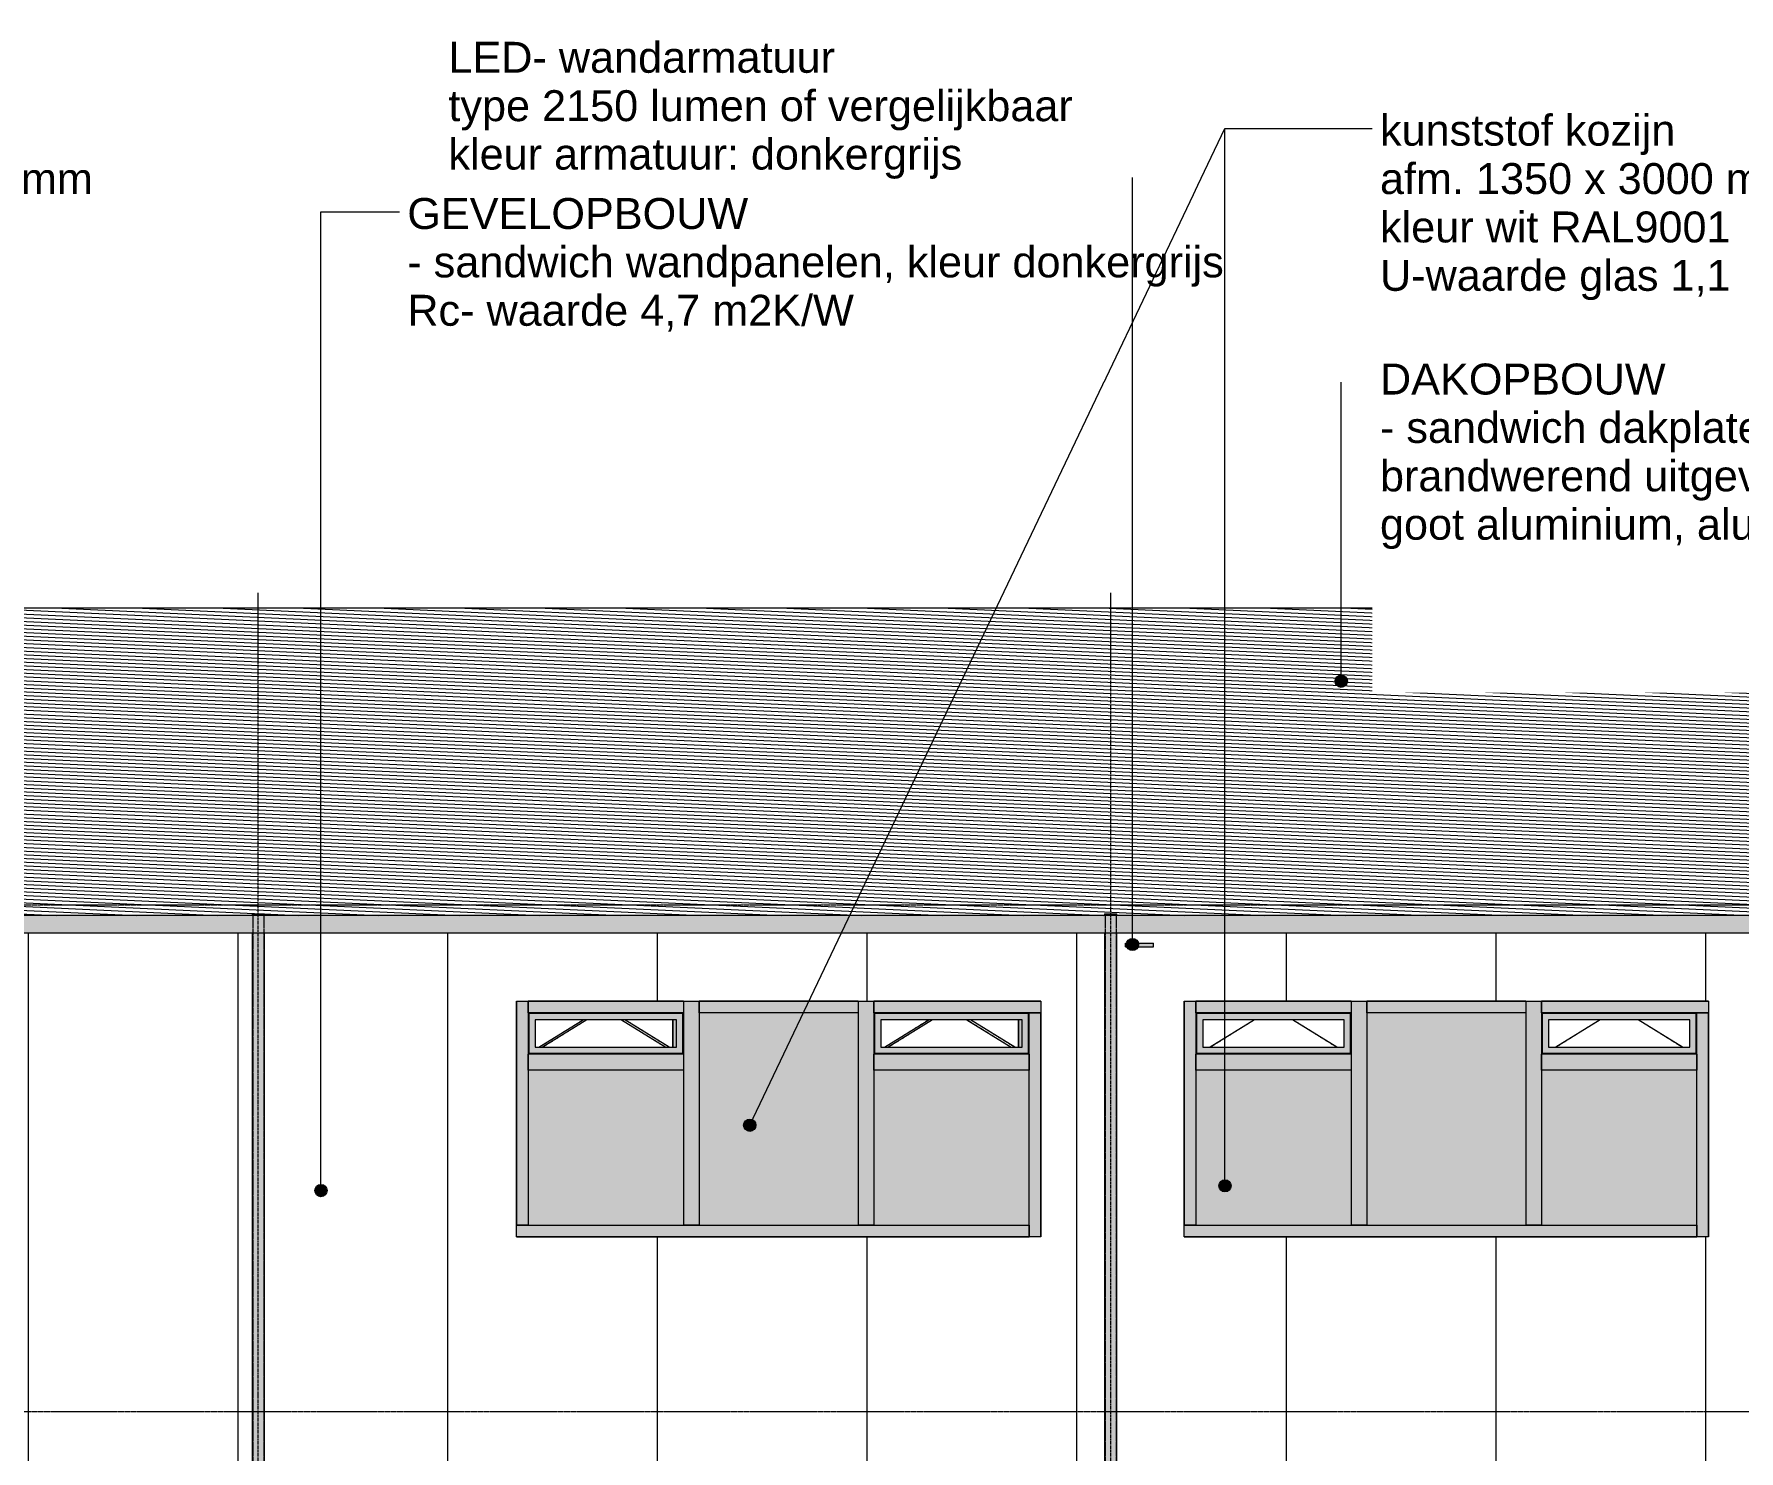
# Model space of a CAD drawing. Header units: millimetres. Extents: x 48682 to 485846, y -7071 to 11912.
# Drawn here: x 378262 to 388020, y 3775 to 11884 of the extents above; entities that cross this region are included whole.
import ezdxf

# ---------------------------------------------------------------- set-up
doc = ezdxf.new("R2010")
doc.units = ezdxf.units.MM
for name, pattern in [('Grid Line', [22.225, 12.7, -3.175, 3.175, -3.175]), ('Hidden', [4, 2, -2]), ('levels', [12, 10, -1, 0, -1])]:
    doc.linetypes.add(name, pattern=pattern)
for name, color, linetype, lineweight in [('A-DETL', 90, 'Continuous', 13), ('A-DOOR', 31, 'Continuous', 18), ('A-DOOR-GLAZ', 31, 'Continuous', 13), ('A-FLOR', 192, 'Continuous', 18), ('A-FLOR-LEVL', 51, 'Continuous', 9), ('A-FLOR-PATT', 8, 'Continuous', 18), ('A-GLAZ', 151, 'Continuous', 18), ('A-GLAZ-CWMG', 51, 'Continuous', 13), ('A-WALL-PATT', 111, 'Continuous', 13), ('E-LITE-EQPM', 33, 'Continuous', 13), ('G-ANNO-TEXT', 231, 'Continuous', 9), ('S-COLS', 52, 'Continuous', 18), ('S-COLS-HDLN', 52, 'Hidden', 9), ('S-GRID', 1, 'Continuous', 9)]:
    doc.layers.add(name, color=color, linetype=linetype, lineweight=lineweight)
doc.styles.add('Arial', font='arial.ttf', dxfattribs={"height": 177.035928})

# ---------------------------------------------------------------- blocks, each defined once
blk = doc.blocks.new('300_28_ISR_kolom_buis - ø70x3_6 2-8363247-rechtergebouw noordwestgevel_')
at = {"layer": 'S-COLS-HDLN', "linetype": 'Continuous', "lineweight": 18}
h = blk.add_hatch(color=256, dxfattribs=at)
h.paths.add_polyline_path([(-75998.3, 1000), (-75964.3, 1000), (-75964.3, 6740), (-75999.3, 6740), (-75999.3, 1000)], flags=0)
h.paths.add_polyline_path([(-75964.3, 6840), (-75964.3, 6850), (-75999.3, 6849.5), (-75998.1, 6847), (-75994.6, 6844.7), (-75981.8, 6841.3), (-75973.3, 6840.3)], flags=0)
h = blk.add_hatch(color=256, dxfattribs=at)
h.paths.add_polyline_path([(-75964.3, 1000), (-75929.3, 1000), (-75929.3, 6740), (-75964.3, 6740), (-75964.3, 1033.4)], flags=0)
h.paths.add_polyline_path([(-75964.3, 6840), (-75946.8, 6841.3), (-75934, 6844.7), (-75930.5, 6847), (-75929.3, 6850), (-75964.3, 6850)], flags=0)
at = {"layer": 'A-DETL', "lineweight": 18}
for p, q in [((-75999.3, 6850), (-75999.3, 6841.4)), ((-75999.3, 6850), (-75964.3, 6850)), ((-75964.3, 6850), (-75929.3, 6850)), ((-75929.3, 6841.4), (-75929.3, 6850)), ((-75999.3, 6740), (-75999.3, 1000)), ((-75929.3, 1000), (-75929.3, 6740))]:
    blk.add_line(p, q, dxfattribs=at)
at = {"layer": 'S-COLS', "linetype": 'Hidden', "lineweight": 9}
for p, q in [((-75995.7, 6850), (-75995.7, 1000)), ((-75932.9, 6850), (-75932.9, 1000))]:
    blk.add_line(p, q, dxfattribs=at)
blk = doc.blocks.new('32_DO_glas - 01-8509510-rechtergebouw noordwestgevel_')
at = {"layer": 'A-DOOR-GLAZ'}
blk.add_hatch(color=256, dxfattribs=at).paths.add_polyline_path([(-78372.6, 5067), (-77489.9, 5067), (-77489.9, 5955), (-78377.9, 5955), (-78377.9, 5067)], flags=0)
blk = doc.blocks.new('Rectangular Mullion - 32_rechts_67x100_vlak-8481124-rechtergebouw noordwestgevel_')
at = {"layer": 'A-GLAZ-CWMG'}
blk.add_hatch(color=256, dxfattribs=at).paths.add_polyline_path([(-79502.4, 6283), (-79467.9, 6283), (-79467.9, 6350), (-80355.9, 6350), (-80355.9, 6283), (-79577.7, 6283)], flags=0)
for p, q in [((-80355.9, 6283), (-80355.9, 6350)), ((-79467.9, 6350), (-80355.9, 6350)), ((-79467.9, 6350), (-79467.9, 6283)), ((-79467.9, 6283), (-80355.9, 6283))]:
    blk.add_line(p, q, dxfattribs=at)
blk = doc.blocks.new('Rectangular Mullion - 32_links_67x100_vlak-8481125-rechtergebouw noordwestgevel_')
at = {"layer": 'A-GLAZ-CWMG'}
blk.add_hatch(color=256, dxfattribs=at).paths.add_polyline_path([(-78422.9, 5000), (-77489.9, 5000), (-77489.9, 5067), (-78422.9, 5067)], flags=0)
for p, q in [((-78422.9, 5067), (-77489.9, 5067)), ((-78422.9, 5000), (-77489.9, 5000)), ((-77489.9, 5067), (-77489.9, 5000))]:
    blk.add_line(p, q, dxfattribs=at)
blk = doc.blocks.new('Rectangular Mullion - 32_rechts_67x100_vlak-8509514-rechtergebouw noordwestgevel_')
at = {"layer": 'A-GLAZ-CWMG'}
blk.add_hatch(color=256, dxfattribs=at).paths.add_polyline_path([(-80422.9, 5067), (-80355.9, 5067), (-80355.9, 6000), (-80422.9, 6000), (-80422.9, 5489.7)], flags=0)
for p, q in [((-80422.9, 6000), (-80422.9, 5067)), ((-80355.9, 6000), (-80355.9, 5067)), ((-80355.9, 5067), (-80422.9, 5067))]:
    blk.add_line(p, q, dxfattribs=at)
blk = doc.blocks.new('Rectangular Mullion - 32_links_67x100_vlak-8481179-rechtergebouw noordwestgevel_')
at = {"layer": 'A-GLAZ-CWMG'}
blk.add_hatch(color=256, dxfattribs=at).paths.add_polyline_path([(-77489.9, 6000), (-77422.9, 6000), (-77422.9, 6283), (-77489.9, 6283), (-77489.9, 6045)], flags=0)
for p, q in [((-77489.9, 6283), (-77422.9, 6283)), ((-77489.9, 6000), (-77489.9, 6283)), ((-77422.9, 6000), (-77422.9, 6283))]:
    blk.add_line(p, q, dxfattribs=at)
blk = doc.blocks.new('32_DO_glas - 01-8466179-rechtergebouw noordwestgevel_')
at = {"layer": 'A-DOOR-GLAZ'}
blk.add_hatch(color=256, dxfattribs=at).paths.add_polyline_path([(-79377.9, 5067), (-78467.9, 5067), (-78467.9, 6283), (-79377.9, 6283), (-79377.9, 5489.7)], flags=0)
blk = doc.blocks.new('Rectangular Mullion - 32_rechts_67x100_vlak-8481126-rechtergebouw noordwestgevel_')
at = {"layer": 'A-GLAZ-CWMG'}
blk.add_hatch(color=256, dxfattribs=at).paths.add_polyline_path([(-77468.9, 6283), (-77422.9, 6283), (-77422.9, 6350), (-78377.9, 6350), (-78377.9, 6283), (-77544.2, 6283)], flags=0)
for p, q in [((-78377.9, 6283), (-78377.9, 6350)), ((-77422.9, 6350), (-78377.9, 6350)), ((-77422.9, 6350), (-77422.9, 6283)), ((-77422.9, 6283), (-78377.9, 6283))]:
    blk.add_line(p, q, dxfattribs=at)
blk = doc.blocks.new('Rectangular Mullion - 32_links_67x100_vlak-8480892-rechtergebouw noordwestgevel_')
at = {"layer": 'A-GLAZ-CWMG'}
blk.add_hatch(color=256, dxfattribs=at).paths.add_polyline_path([(-79422.9, 5000), (-78422.9, 5000), (-78422.9, 5067), (-79422.9, 5067)], flags=0)
for p, q in [((-79422.9, 5067), (-78422.9, 5067)), ((-79422.9, 5000), (-78422.9, 5000))]:
    blk.add_line(p, q, dxfattribs=at)
blk = doc.blocks.new('Rectangular Mullion - 32_tussen_90x100-8249768-rechtergebouw noordwestgevel_')
at = {"layer": 'A-GLAZ-CWMG'}
blk.add_hatch(color=256, dxfattribs=at).paths.add_polyline_path([(-78377.9, 5067), (-78377.9, 6000), (-78467.9, 6000), (-78467.9, 5067)], flags=0)
for p, q in [((-78467.9, 6000), (-78467.9, 5067)), ((-78377.9, 6000), (-78377.9, 5067)), ((-78377.9, 5067), (-78467.9, 5067))]:
    blk.add_line(p, q, dxfattribs=at)
blk = doc.blocks.new('Rectangular Mullion - 32_rechts_67x100_vlak-8481127-rechtergebouw noordwestgevel_')
at = {"layer": 'A-GLAZ-CWMG'}
blk.add_hatch(color=256, dxfattribs=at).paths.add_polyline_path([(-79377.9, 6283), (-78467.9, 6283), (-78467.9, 6350), (-79377.9, 6350)], flags=0)
for p, q in [((-79377.9, 6283), (-79377.9, 6350)), ((-78467.9, 6350), (-79377.9, 6350)), ((-78467.9, 6350), (-78467.9, 6283)), ((-78467.9, 6283), (-79377.9, 6283))]:
    blk.add_line(p, q, dxfattribs=at)
blk = doc.blocks.new('Rectangular Mullion - 32_links_67x100_vlak-8480894-rechtergebouw noordwestgevel_')
at = {"layer": 'A-GLAZ-CWMG'}
blk.add_hatch(color=256, dxfattribs=at).paths.add_polyline_path([(-79577.7, 5000), (-79422.9, 5000), (-79422.9, 5067), (-80422.9, 5067), (-80422.9, 5000), (-80355.9, 5000)], flags=0)
for p, q in [((-80422.9, 5000), (-80422.9, 5067)), ((-80422.9, 5067), (-79422.9, 5067)), ((-80422.9, 5000), (-79422.9, 5000))]:
    blk.add_line(p, q, dxfattribs=at)
blk = doc.blocks.new('31_WI_RT62_BI_raam - BI_val-8481284-rechtergebouw noordwestgevel_')
at = {"layer": 'A-GLAZ'}
h = blk.add_hatch(color=256, dxfattribs=at)
h.paths.add_polyline_path([(-78071.4, 6045), (-77489.9, 6045), (-77489.9, 6283), (-78377.9, 6283), (-78377.9, 6045), (-78222, 6045)], flags=0)
h.paths.add_polyline_path([(-78071.4, 6050), (-78372.9, 6050), (-78372.6, 6278), (-77494.9, 6278), (-77494.9, 6050), (-77770.1, 6050)], flags=0)
h = blk.add_hatch(color=256, dxfattribs=at)
h.paths.add_polyline_path([(-78071.4, 6050), (-77494.9, 6050), (-77494.9, 6278), (-78372.9, 6278), (-78372.6, 6050), (-78222, 6050)], flags=0)
h.paths.add_polyline_path([(-78337.9, 6085), (-78337.9, 6243), (-77529.9, 6243), (-77529.9, 6085), (-78222, 6085)], flags=0)
for p, q in [((-78372.9, 6050), (-78372.9, 6278)), ((-77494.9, 6278), (-78372.9, 6278)), ((-77494.9, 6278), (-77494.9, 6050)), ((-78337.9, 6243), (-78337.9, 6085)), ((-77529.9, 6243), (-78337.9, 6243)), ((-77529.9, 6085), (-77529.9, 6243)), ((-78337.9, 6085), (-77529.9, 6085)), ((-77494.9, 6050), (-78372.9, 6050))]:
    blk.add_line(p, q, dxfattribs=at)
at = {"layer": 'A-GLAZ', "lineweight": 13}
for p, q in [((-78043, 6243), (-78296.7, 6085)), ((-77571, 6085), (-77824.7, 6243))]:
    blk.add_line(p, q, dxfattribs=at)
at = {"layer": 'A-GLAZ', "linetype": 'Hidden', "lineweight": 13}
for p, q in [((-78043, 6243), (-78296.7, 6085)), ((-77571, 6085), (-77824.7, 6243))]:
    blk.add_line(p, q, dxfattribs=at)
blk = doc.blocks.new('Rectangular Mullion - 32_rechts_67x100_vlak-8481204-rechtergebouw noordwestgevel_')
at = {"layer": 'A-GLAZ-CWMG'}
blk.add_hatch(color=256, dxfattribs=at).paths.add_polyline_path([(-80355.9, 6000), (-80355.9, 6350), (-80422.9, 6350), (-80422.9, 6000), (-80406.1, 6000)], flags=0)
for p, q in [((-80422.9, 6350), (-80355.9, 6350)), ((-80422.9, 6350), (-80422.9, 6000)), ((-80355.9, 6350), (-80355.9, 6000))]:
    blk.add_line(p, q, dxfattribs=at)
blk = doc.blocks.new('Rectangular Mullion - 32_links_67x100_vlak-8509530-rechtergebouw noordwestgevel_')
at = {"layer": 'A-GLAZ-CWMG'}
blk.add_hatch(color=256, dxfattribs=at).paths.add_polyline_path([(-77489.9, 5000), (-77422.9, 5000), (-77422.9, 6000), (-77489.9, 6000), (-77489.9, 5077.2)], flags=0)
for p, q in [((-77489.9, 5000), (-77489.9, 6000)), ((-77422.9, 5000), (-77422.9, 6000)), ((-77422.9, 5000), (-77489.9, 5000))]:
    blk.add_line(p, q, dxfattribs=at)
blk = doc.blocks.new('Rectangular Mullion - 32_tussen_90x100-8481085-rechtergebouw noordwestgevel_')
at = {"layer": 'A-GLAZ-CWMG'}
blk.add_hatch(color=256, dxfattribs=at).paths.add_polyline_path([(-77544.2, 5955), (-77489.9, 5955), (-77489.9, 6045), (-78377.9, 6045), (-78377.9, 5955), (-77619.5, 5955)], flags=0)
for p, q in [((-78377.9, 5955), (-78377.9, 6045)), ((-77489.9, 6045), (-78377.9, 6045)), ((-77489.9, 5955), (-78377.9, 5955)), ((-77489.9, 6045), (-77489.9, 5955))]:
    blk.add_line(p, q, dxfattribs=at)
blk = doc.blocks.new('Rectangular Mullion - 32_tussen_90x100-8481164-rechtergebouw noordwestgevel_')
at = {"layer": 'A-GLAZ-CWMG'}
blk.add_hatch(color=256, dxfattribs=at).paths.add_polyline_path([(-78467.9, 6000), (-78377.9, 6000), (-78377.9, 6350), (-78467.9, 6350), (-78467.9, 6045)], flags=0)
for p, q in [((-78467.9, 6350), (-78377.9, 6350)), ((-78467.9, 6350), (-78467.9, 6000)), ((-78377.9, 6350), (-78377.9, 6000))]:
    blk.add_line(p, q, dxfattribs=at)
blk = doc.blocks.new('Rectangular Mullion - 32_rechts_67x100_vlak-8509465-rechtergebouw noordwestgevel_')
at = {"layer": 'A-GLAZ-CWMG'}
blk.add_hatch(color=256, dxfattribs=at).paths.add_polyline_path([(-63837, 6283), (-63770.5, 6283), (-63770.5, 6350), (-64658.8, 6350), (-64658.8, 6283), (-63912.4, 6283)], flags=0)
for p, q in [((-64658.8, 6283), (-64658.8, 6350)), ((-63770.5, 6350), (-64658.8, 6350)), ((-63770.5, 6350), (-63770.5, 6283)), ((-63770.5, 6283), (-64658.8, 6283))]:
    blk.add_line(p, q, dxfattribs=at)
blk = doc.blocks.new('32_DO_glas - 01-8509523-rechtergebouw noordwestgevel_')
at = {"layer": 'A-DOOR-GLAZ'}
blk.add_hatch(color=256, dxfattribs=at).paths.add_polyline_path([(-63912.4, 5067), (-63770.5, 5067), (-63770.5, 5955), (-64658.8, 5955), (-64658.8, 5067)], flags=0)
blk = doc.blocks.new('Rectangular Mullion - 32_links_67x100_vlak-8509466-rechtergebouw noordwestgevel_')
at = {"layer": 'A-GLAZ-CWMG'}
blk.add_hatch(color=256, dxfattribs=at).paths.add_polyline_path([(-63912.4, 5000), (-63725.5, 5000), (-63725.5, 5067), (-64725.8, 5067), (-64725.8, 5000), (-64658.8, 5000)], flags=0)
for p, q in [((-64725.8, 5000), (-64725.8, 5067)), ((-64725.8, 5067), (-63725.5, 5067)), ((-64725.8, 5000), (-63725.5, 5000))]:
    blk.add_line(p, q, dxfattribs=at)
blk = doc.blocks.new('31_WI_RT62_BI_raam - BI_val-8509481-rechtergebouw noordwestgevel_')
at = {"layer": 'A-GLAZ'}
h = blk.add_hatch(color=256, dxfattribs=at)
h.paths.add_polyline_path([(-64288.9, 6045), (-63770.5, 6045), (-63770.5, 6283), (-64658.8, 6283), (-64658.8, 6045), (-64364.2, 6045)], flags=0)
h.paths.add_polyline_path([(-64063, 6050), (-64653.8, 6050), (-64653.8, 6278), (-63775.5, 6278), (-63775.5, 6050), (-63987.7, 6050)], flags=0)
h = blk.add_hatch(color=256, dxfattribs=at)
h.paths.add_polyline_path([(-64364.2, 6050), (-63775.5, 6050), (-63775.5, 6278), (-64653.8, 6278), (-64653.8, 6050), (-64439.6, 6050)], flags=0)
h.paths.add_polyline_path([(-64364.2, 6085), (-64618.8, 6085), (-64618.8, 6243), (-63810.5, 6243), (-63810.5, 6085), (-64213.6, 6085)], flags=0)
for p, q in [((-64653.8, 6050), (-64653.8, 6278)), ((-63775.5, 6278), (-64653.8, 6278)), ((-63775.5, 6278), (-63775.5, 6050)), ((-64618.8, 6243), (-64618.8, 6085)), ((-63810.5, 6243), (-64618.8, 6243)), ((-63810.5, 6085), (-63810.5, 6243)), ((-64618.8, 6085), (-63810.5, 6085)), ((-63775.5, 6050), (-64653.8, 6050))]:
    blk.add_line(p, q, dxfattribs=at)
at = {"layer": 'A-GLAZ', "lineweight": 13}
for p, q in [((-64323.8, 6243), (-64577.5, 6085)), ((-63851.7, 6085), (-64105.4, 6243))]:
    blk.add_line(p, q, dxfattribs=at)
at = {"layer": 'A-GLAZ', "linetype": 'Hidden', "lineweight": 13}
for p, q in [((-64323.8, 6243), (-64577.5, 6085)), ((-63851.7, 6085), (-64105.4, 6243))]:
    blk.add_line(p, q, dxfattribs=at)
blk = doc.blocks.new('Rectangular Mullion - 32_tussen_90x100-8509467-rechtergebouw noordwestgevel_')
at = {"layer": 'A-GLAZ-CWMG'}
blk.add_hatch(color=256, dxfattribs=at).paths.add_polyline_path([(-63837, 5955), (-63770.5, 5955), (-63770.5, 6045), (-64658.8, 6045), (-64658.8, 5955), (-63912.4, 5955)], flags=0)
for p, q in [((-64658.8, 5955), (-64658.8, 6045)), ((-63770.5, 6045), (-64658.8, 6045)), ((-63770.5, 5955), (-64658.8, 5955)), ((-63770.5, 6045), (-63770.5, 5955))]:
    blk.add_line(p, q, dxfattribs=at)
blk = doc.blocks.new('200_VAE_63_spotlamp - rond-8711555-rechtergebouw noordwestgevel_')
at = {"layer": 'E-LITE-EQPM'}
blk.add_hatch(color=256, dxfattribs=at).paths.add_polyline_path([(-61080.5, 6660.4), (-61080.5, 6680.4), (-61240.5, 6680.4), (-61240.5, 6660.4), (-61201.1, 6660.4)], flags=0)
for p, q in [((-61240.5, 6680.4), (-61080.5, 6680.4)), ((-61240.5, 6660.4), (-61240.5, 6680.4)), ((-61240.5, 6660.4), (-61080.5, 6660.4)), ((-61080.5, 6660.4), (-61080.5, 6680.4))]:
    blk.add_line(p, q, dxfattribs=at)
blk = doc.blocks.new('31_WI_RT62_BI_raam - BI_val-V36-rechtergebouw noordwestgevel_')
at = {"layer": 'A-GLAZ'}
for points in [[(-102867.4, 6085), (-102867.4, 6243), (-102869.4, 6243), (-102869.4, 6085)], [(-102867.1, 6085), (-102848.6, 6085), (-102849.7, 6243), (-102867.4, 6243), (-102867.4, 6085)]]:
    blk.add_hatch(color=256, dxfattribs=at).paths.add_polyline_path(points, flags=0)
at = {"layer": 'A-GLAZ', "lineweight": 13}
for p, q in [((-103636.2, 6085), (-103382.5, 6243)), ((-103164.2, 6243), (-102910.5, 6085))]:
    blk.add_line(p, q, dxfattribs=at)
at = {"layer": 'A-GLAZ', "linetype": 'Hidden', "lineweight": 13}
for p, q in [((-103636.2, 6085), (-103382.5, 6243)), ((-103164.2, 6243), (-102910.5, 6085))]:
    blk.add_line(p, q, dxfattribs=at)
at = {"layer": 'A-GLAZ'}
for p, q in [((-102869.4, 6085), (-102869.4, 6243)), ((-102867.4, 6085), (-102867.4, 6243))]:
    blk.add_line(p, q, dxfattribs=at)

msp = doc.modelspace()

# ---------------------------------------------------------------- hatches: boundary and pattern name
at = {"layer": 'A-FLOR'}
msp.add_hatch(color=256, dxfattribs=at).paths.add_polyline_path([(423768.3, 6740), (423882.5, 6740), (423882.5, 6840), (359475.5, 6840), (359475.5, 6740), (403941.9, 6740), (403941.9, 6800), (403944.9, 6800), (403944.9, 6740), (408819.3, 6740), (408819.3, 6800), (408827.1, 6800), (408827.1, 6740), (423667.5, 6740)], flags=0)
at = {"layer": 'A-FLOR-PATT', "lineweight": 9}
h = msp.add_hatch(dxfattribs=at)
h.set_pattern_fill('FP_17', color=256, style=0, pattern_type=2)
h.set_pattern_definition([(177.368, (-49848.81, 12343.432), (-13.8778386, -20.5614077), [])])
h.paths.add_polyline_path([(389304.1, 6840), (389286.6, 6841.3), (389273.8, 6844.7), (389270.3, 6847), (389269.1, 6850), (389339.1, 6849.5), (389337.9, 6847), (389334.4, 6844.7), (389321.6, 6841.3), (389313.2, 6840.3)], flags=0)
h.paths.add_polyline_path([(394183.9, 6840), (394166.4, 6841.3), (394153.6, 6844.7), (394150.1, 6847), (394148.9, 6850), (394218.9, 6849.5), (394217.7, 6847), (394214.2, 6844.7), (394201.4, 6841.3), (394192.9, 6840.3)], flags=0)
h.paths.add_polyline_path([(399063.7, 6840), (399046.2, 6841.3), (399033.3, 6844.7), (399029.8, 6847), (399028.7, 6850), (399098.7, 6849.5), (399097.5, 6847), (399094, 6844.7), (399081.2, 6841.3), (399065.4, 6840.1)], flags=0)
h.paths.add_polyline_path([(413703, 6840), (413685.5, 6841.3), (413672.7, 6844.7), (413669.2, 6847), (413668, 6850), (413738, 6849.5), (413736.8, 6847), (413733.3, 6844.7), (413720.5, 6841.3), (413712, 6840.3)], flags=0)
h.paths.add_polyline_path([(418582.7, 6840), (418565.2, 6841.3), (418552.4, 6844.7), (418548.9, 6847), (418547.7, 6850), (418617.7, 6849.5), (418616.5, 6847), (418613, 6844.7), (418600.2, 6841.3), (418591.8, 6840.3)], flags=0)
h.paths.add_polyline_path([(423462.5, 6840), (423445, 6841.3), (423432.2, 6844.7), (423428.7, 6847), (423427.5, 6850), (423497.5, 6849.5), (423496.3, 6847), (423492.8, 6844.7), (423480, 6841.3), (423467.1, 6840.2)], flags=0)
h.paths.add_polyline_path([(360025.5, 6840), (360008, 6841.3), (359995.2, 6844.7), (359991.7, 6847), (359990.5, 6850), (360060.5, 6849.5), (360059.3, 6847), (360052.7, 6843.6), (360043, 6841.3), (360034.6, 6840.3)], flags=0)
h.paths.add_polyline_path([(364905.3, 6840), (364887.8, 6841.3), (364875, 6844.7), (364871.5, 6847), (364870.3, 6850), (364940.3, 6849.5), (364939.1, 6847), (364935.6, 6844.7), (364922.8, 6841.3), (364914.3, 6840.3)], flags=0)
h.paths.add_polyline_path([(369785, 6840), (369767.5, 6841.3), (369754.7, 6844.7), (369751.2, 6847), (369750, 6850), (369820, 6849.5), (369818.8, 6847), (369815.4, 6844.7), (369802.5, 6841.3), (369794.1, 6840.3)], flags=0)
h.paths.add_polyline_path([(374664.8, 6840), (374647.3, 6841.3), (374634.5, 6844.7), (374631, 6847), (374629.8, 6850), (374699.8, 6849.5), (374698.6, 6847), (374695.1, 6844.7), (374682.3, 6841.3), (374673.9, 6840.3)], flags=0)
h.paths.add_polyline_path([(379544.6, 6840), (379527.1, 6841.3), (379514.3, 6844.7), (379510.8, 6847), (379509.6, 6850), (379579.6, 6849.5), (379578.4, 6847), (379574.9, 6844.7), (379562.1, 6841.3), (379553.6, 6840.3)], flags=0)
h.paths.add_polyline_path([(384424.3, 6840), (384406.8, 6841.3), (384394, 6844.7), (384390.5, 6847), (384389.3, 6850), (384459.3, 6849.5), (384458.2, 6847), (384454.4, 6844.7), (384441.8, 6841.3), (384433.4, 6840.3)], flags=0)
h.paths.add_polyline_path([(389268.1, 6840), (423882.5, 6840), (423882.5, 8600), (359475.5, 8600), (359475.5, 6840), (389123.9, 6840)], flags=0)
at = {"layer": 'A-WALL-PATT', "lineweight": 9}
h = msp.add_hatch(dxfattribs=at)
h.set_pattern_fill('FP_16', color=256, style=0, pattern_type=2)
h.set_pattern_definition([(90, (-51370.5, 0), (-1200, 7e-14), [])])
h.paths.add_polyline_path([(400298, 0), (400522.5, 0), (400522.5, 3600), (403522.5, 3600), (403522.5, 800), (403908.4, 800), (403908.4, 6740), (399098.7, 6740), (399098.7, 800), (399314.3, 800), (399314.3, 3030), (400298, 3030), (400298, 142.1)], flags=0)
h.paths.add_polyline_path([(420002.6, 0), (420041.3, 0), (420041.3, 3600), (423041.3, 3600), (423041.3, 800), (423427.5, 800), (423427.5, 6740), (418617.7, 6740), (418617.7, 800), (418821.3, 800), (418821.3, 3030), (419805, 3030), (419805, 0), (419852, 0)], flags=0)
h.paths.add_polyline_path([(368326.5, 0), (368568, 0), (368568, 3030), (369552, 3030), (369552, 800), (369750, 800), (369750, 6740), (364940.3, 6740), (364940.3, 800), (365326.5, 800), (365326.5, 3600), (368326.5, 3600), (368326.5, 30)], flags=0)
h.paths.add_polyline_path([(390762.7, 0), (390762.7, 3600), (393762.7, 3600), (393762.7, 800), (394148.9, 800), (394148.9, 6740), (389339.1, 6740), (389339.1, 800), (389548.5, 800), (389548.5, 3030), (390532.2, 3030), (390532.2, 0), (390747.7, 0)], flags=0)
h.paths.add_polyline_path([(417370.7, 0), (417370.7, 3030), (418354.7, 3030), (418354.7, 800), (418547.7, 800), (418547.7, 6740), (413738, 6740), (413738, 800), (414124.2, 800), (414124.2, 3600), (417124.2, 3600), (417124.2, 0), (417140.7, 0)], flags=0)
h.paths.add_polyline_path([(410281.7, 0), (410281.7, 3600), (413281.7, 3600), (413281.7, 800), (413668, 800), (413668, 6740), (408858.2, 6740), (408858.2, 800), (409073.8, 800), (409073.8, 3030), (410057.5, 3030), (410057.5, 0), (410266.7, 0)], flags=0)
h.paths.add_polyline_path([(397606.7, 0), (397846.7, 0), (397846.7, 3030), (398830.7, 3030), (398830.7, 800), (399028.7, 800), (399028.7, 6740), (394218.9, 6740), (394218.9, 800), (394605.1, 800), (394605.1, 3600), (397605.1, 3600), (397605.1, 800), (397606.7, 800), (397606.7, 30)], flags=0)
h.paths.add_polyline_path([(388087.1, 0), (388087.1, 3030), (389071.1, 3030), (389071.1, 800), (389269.1, 800), (389269.1, 6740), (384459.3, 6740), (384459.3, 800), (384845.6, 800), (384845.6, 3600), (387845.6, 3600), (387845.6, 0), (387918.9, 0)], flags=0)
h.paths.add_polyline_path([(371242, 0), (371242, 3600), (374242, 3600), (374242, 800), (374629.8, 800), (374629.8, 6740), (369820, 6740), (369820, 800), (370035.7, 800), (370035.7, 3030), (371019.3, 3030), (371019.3, 0), (371227, 0)], flags=0)
h.paths.add_polyline_path([(363461.7, 0), (363688.3, 0), (363688.3, 3030), (364672.3, 3030), (364672.3, 800), (364870.3, 800), (364870.3, 6740), (360060.5, 6740), (360060.5, 800), (360446.7, 800), (360446.7, 3600), (363446.7, 3600), (363446.7, 0)], flags=0)
h.paths.add_polyline_path([(381003.1, 0), (381003.1, 3600), (384003.1, 3600), (384003.1, 800), (384389.3, 800), (384389.3, 6740), (379579.6, 6740), (379579.6, 800), (379795.2, 800), (379795.2, 3030), (380778.9, 3030), (380778.9, 0), (380990, 0)], flags=0)
h.paths.add_polyline_path([(407379.6, 0), (407606.2, 0), (407606.2, 3030), (408590.2, 3030), (408590.2, 800), (408788.2, 800), (408788.2, 6740), (403978.4, 6740), (403978.4, 800), (404364.6, 800), (404364.6, 3600), (407364.6, 3600), (407364.6, 0)], flags=0)
h.paths.add_polyline_path([(378327.6, 0), (378327.6, 3030), (379311.6, 3030), (379311.6, 800), (379509.6, 800), (379509.6, 6740), (374699.8, 6740), (374699.8, 800), (375087.6, 800), (375087.6, 3600), (378087.6, 3600), (378087.6, 0), (378278.7, 0)], flags=0)
h.paths.add_polyline_path([(359990.5, 800), (359990.5, 6740), (359850.5, 6740), (359850.5, 800), (359977.4, 800)], flags=0)
h.paths.add_polyline_path([(423497.5, 800), (423667.5, 800), (423667.5, 6740), (423497.5, 6740), (423497.5, 884.8)], flags=0)
h.paths.add_polyline_path([(397605.1, 5000), (394605.1, 5000), (394605.1, 6350), (397605.1, 6350), (397605.1, 5489.7)], flags=0)
h.paths.add_polyline_path([(387015.1, 5000), (384845.6, 5000), (384845.6, 6350), (387845.6, 6350), (387845.6, 5000)], flags=0)
h.paths.add_polyline_path([(368326.5, 5000), (365326.5, 5000), (365326.5, 6350), (368326.5, 6350), (368326.5, 5489.7)], flags=0)
h.paths.add_polyline_path([(391835.2, 5000), (390783.1, 5000), (390783.1, 6350), (393783.4, 6350), (393783.4, 5000), (393040.2, 5000)], flags=0)
h.paths.add_polyline_path([(405090.5, 5000), (404364.6, 5000), (404364.6, 6350), (407364.6, 6350), (407364.6, 5000), (406295.5, 5000)], flags=0)
h.paths.add_polyline_path([(400542.7, 5000), (400542.7, 6350), (403543, 6350), (403543, 5000), (401475.4, 5000)], flags=0)
h.paths.add_polyline_path([(415935.7, 5000), (414124.2, 5000), (414124.2, 6350), (417124.2, 6350), (417124.2, 5000)], flags=0)
h.paths.add_polyline_path([(420755.8, 5000), (420061.7, 5000), (420061.7, 6350), (423062, 6350), (423062, 5000), (421960.8, 5000)], flags=0)
h.paths.add_polyline_path([(413302.5, 5000), (410302.2, 5000), (410302.2, 6350), (413302.5, 6350), (413302.5, 5489.7)], flags=0)
h.paths.add_polyline_path([(376169.9, 5000), (375086, 5000), (375086, 6350), (378086, 6350), (378086, 5000), (377374.9, 5000)], flags=0)
h.paths.add_polyline_path([(384023.9, 5000), (381023.6, 5000), (381023.6, 6350), (384023.9, 6350), (384023.9, 5489.7)], flags=0)
h.paths.add_polyline_path([(361709.6, 5000), (360446.7, 5000), (360446.7, 6350), (363446.7, 6350), (363446.7, 5000), (362914.6, 5000)], flags=0)
h.paths.add_polyline_path([(371349.8, 5000), (371264, 5000), (371264, 6350), (374264.3, 6350), (374264.3, 5000), (372554.8, 5000)], flags=0)
h.paths.add_polyline_path([(413947.5, 6660.4), (413787.5, 6660.4), (413787.5, 6680.4), (413947.5, 6680.4), (413947.5, 6678.1)], flags=0)
h.paths.add_polyline_path([(404188, 6660.4), (404028, 6660.4), (404028, 6680.4), (404188, 6680.4), (404188, 6678.1)], flags=0)
h.paths.add_polyline_path([(394283.4, 6660.4), (394268.4, 6660.4), (394268.4, 6680.4), (394428.4, 6680.4), (394428.4, 6660.4), (394413.4, 6660.4)], flags=0)
h.paths.add_polyline_path([(384523.9, 6660.4), (384508.9, 6660.4), (384508.9, 6680.4), (384668.9, 6680.4), (384668.9, 6660.4), (384605.1, 6660.4)], flags=0)
h.paths.add_polyline_path([(374909.3, 6660.4), (374749.3, 6660.4), (374749.3, 6680.4), (374909.3, 6680.4), (374909.3, 6678.1)], flags=0)
h.paths.add_polyline_path([(365023.4, 6660.4), (364989.8, 6660.4), (364989.8, 6680.4), (365149.8, 6680.1), (365149.8, 6660.4), (365134.8, 6660.4)], flags=0)
at = {"layer": 'G-ANNO-TEXT'}
h = msp.add_hatch(color=250, dxfattribs=at)
edge = h.paths.add_edge_path(flags=0)
edge.add_arc((385744, 8180.1), 35, 0, 360)
h = msp.add_hatch(color=250, dxfattribs=at)
edge = h.paths.add_edge_path(flags=0)
edge.add_arc((384548.7, 6673.7), 35, 0, 360)
h = msp.add_hatch(color=250, dxfattribs=at)
edge = h.paths.add_edge_path(flags=0)
edge.add_arc((382358, 5638.9), 35, 0, 360)
h = msp.add_hatch(color=250, dxfattribs=at)
edge = h.paths.add_edge_path(flags=0)
edge.add_arc((379903.7, 5265.1), 35, 0, 360)
h = msp.add_hatch(color=250, dxfattribs=at)
edge = h.paths.add_edge_path(flags=0)
edge.add_arc((385078.5, 5292.1), 35, 0, 360)

# ---------------------------------------------------------------- linework, layer by layer
at = {"layer": 'A-DETL', "lineweight": 18}
for p, q in [((359475.5, 8600), (423882.5, 8600)), ((359475.5, 6740), (403941.9, 6740)), ((381023.6, 5000), (381023.6, 6350)), ((381023.6, 6350), (384023.9, 6350)), ((384023.9, 6350), (384023.9, 5000)), ((384845.6, 6350), (387845.6, 6350)), ((384845.6, 5000), (384845.6, 6350)), ((387845.6, 6350), (387845.6, 5000)), ((384023.9, 5000), (381023.6, 5000)), ((387845.6, 5000), (384845.6, 5000))]:
    msp.add_line(p, q, dxfattribs=at)
at = {"layer": 'A-FLOR'}
msp.add_line((423882.5, 6840), (359475.5, 6840), dxfattribs=at)
at = {"layer": 'A-FLOR-LEVL', "linetype": 'levels'}
for p, q in [((359006.7, 8600), (438284.7, 8600)), ((359006.7, 6900), (438284.7, 6900)), ((359006.7, 4000), (438284.7, 4000))]:
    msp.add_line(p, q, dxfattribs=at)
at = {"layer": 'G-ANNO-TEXT', "color": 250}
for p, q in [((385078.5, 11344.2), (385965.7, 11344.2)), ((385078.5, 11344.2), (385965.7, 11344.2)), ((384177.3, 11211.7), (383549.1, 11211.7)), ((384548.7, 11211.7), (384177.3, 11211.7)), ((379903.7, 10867.3), (380397.9, 10867.3)), ((379903.7, 5265.1), (379903.7, 10867.3)), ((385744, 9919.8), (385965.7, 9919.8)), ((385744, 8180.1), (385744, 9919.8))]:
    msp.add_line(p, q, dxfattribs=at)
for centre in [(385744, 8180.1), (384548.7, 6673.7), (382358, 5638.9), (379903.7, 5265.1), (385078.5, 5292.1)]:
    msp.add_circle(centre, 35, dxfattribs=at)
at = {"layer": 'S-GRID', "lineweight": 18}
for p, q in [((379544.6, 8285.9), (379544.6, 8685.9)), ((384424.3, 8285.9), (384424.3, 8685.9))]:
    msp.add_line(p, q, dxfattribs=at)
at = {"layer": 'S-GRID', "linetype": 'Grid Line', "lineweight": 18}
for p, q in [((379544.6, -2611.2), (379544.6, 8285.9)), ((384424.3, -2611.2), (384424.3, 8285.9))]:
    msp.add_line(p, q, dxfattribs=at)

# ---------------------------------------------------------------- block references
at = {"layer": 'A-DOOR'}
for name, p in [('32_DO_glas - 01-8466179-rechtergebouw noordwestgevel_', (461446.7, 0)), ('32_DO_glas - 01-8466179-rechtergebouw noordwestgevel_', (465268.4, 0)), ('32_DO_glas - 01-8509523-rechtergebouw noordwestgevel_', (445749.3, 0)), ('32_DO_glas - 01-8509510-rechtergebouw noordwestgevel_', (461446.7, 0)), ('32_DO_glas - 01-8509510-rechtergebouw noordwestgevel_', (463290.4, 0)), ('32_DO_glas - 01-8509510-rechtergebouw noordwestgevel_', (465268.4, 0))]:
    msp.add_blockref(name, p, dxfattribs=at)
at = {"layer": 'A-GLAZ'}
for name, p in [('31_WI_RT62_BI_raam - BI_val-8509481-rechtergebouw noordwestgevel_', (445749.3, 0)), ('31_WI_RT62_BI_raam - BI_val-8481284-rechtergebouw noordwestgevel_', (461446.7, 0)), ('31_WI_RT62_BI_raam - BI_val-8481284-rechtergebouw noordwestgevel_', (463290.4, 0)), ('31_WI_RT62_BI_raam - BI_val-8481284-rechtergebouw noordwestgevel_', (465268.4, 0)), ('31_WI_RT62_BI_raam - BI_val-V36-rechtergebouw noordwestgevel_', (484787.5, 0)), ('31_WI_RT62_BI_raam - BI_val-V36-rechtergebouw noordwestgevel_', (486765.5, 0))]:
    msp.add_blockref(name, p, dxfattribs=at)
at = {"layer": 'A-GLAZ-CWMG'}
for name, p in [('Rectangular Mullion - 32_rechts_67x100_vlak-8481204-rechtergebouw noordwestgevel_', (461446.4, 0)), ('Rectangular Mullion - 32_rechts_67x100_vlak-8509465-rechtergebouw noordwestgevel_', (445749.3, 0)), ('Rectangular Mullion - 32_tussen_90x100-8481164-rechtergebouw noordwestgevel_', (460446.7, 0)), ('Rectangular Mullion - 32_rechts_67x100_vlak-8481127-rechtergebouw noordwestgevel_', (461446.7, 0)), ('Rectangular Mullion - 32_tussen_90x100-8481164-rechtergebouw noordwestgevel_', (461446.7, 0)), ('Rectangular Mullion - 32_rechts_67x100_vlak-8481126-rechtergebouw noordwestgevel_', (461446.7, 0)), ('Rectangular Mullion - 32_rechts_67x100_vlak-8481204-rechtergebouw noordwestgevel_', (465268.4, 0)), ('Rectangular Mullion - 32_rechts_67x100_vlak-8481124-rechtergebouw noordwestgevel_', (465268.4, 0)), ('Rectangular Mullion - 32_tussen_90x100-8481164-rechtergebouw noordwestgevel_', (464268.4, 0)), ('Rectangular Mullion - 32_rechts_67x100_vlak-8481127-rechtergebouw noordwestgevel_', (465268.4, 0)), ('Rectangular Mullion - 32_tussen_90x100-8481164-rechtergebouw noordwestgevel_', (465268.4, 0)), ('Rectangular Mullion - 32_rechts_67x100_vlak-8481126-rechtergebouw noordwestgevel_', (465268.4, 0)), ('Rectangular Mullion - 32_links_67x100_vlak-8481179-rechtergebouw noordwestgevel_', (461446.7, 0)), ('Rectangular Mullion - 32_links_67x100_vlak-8481179-rechtergebouw noordwestgevel_', (465268.4, 0)), ('Rectangular Mullion - 32_rechts_67x100_vlak-8509514-rechtergebouw noordwestgevel_', (461446.4, 0)), ('Rectangular Mullion - 32_tussen_90x100-8509467-rechtergebouw noordwestgevel_', (445749.3, 0)), ('Rectangular Mullion - 32_tussen_90x100-8249768-rechtergebouw noordwestgevel_', (460446.7, 0)), ('Rectangular Mullion - 32_tussen_90x100-8249768-rechtergebouw noordwestgevel_', (461446.7, 0)), ('Rectangular Mullion - 32_tussen_90x100-8481085-rechtergebouw noordwestgevel_', (461446.7, 0)), ('Rectangular Mullion - 32_links_67x100_vlak-8509530-rechtergebouw noordwestgevel_', (461446.7, 0)), ('Rectangular Mullion - 32_rechts_67x100_vlak-8509514-rechtergebouw noordwestgevel_', (465268.4, 0)), ('Rectangular Mullion - 32_tussen_90x100-8481085-rechtergebouw noordwestgevel_', (463290.4, 0)), ('Rectangular Mullion - 32_tussen_90x100-8249768-rechtergebouw noordwestgevel_', (464268.4, 0)), ('Rectangular Mullion - 32_tussen_90x100-8249768-rechtergebouw noordwestgevel_', (465268.4, 0)), ('Rectangular Mullion - 32_tussen_90x100-8481085-rechtergebouw noordwestgevel_', (465268.4, 0)), ('Rectangular Mullion - 32_links_67x100_vlak-8509530-rechtergebouw noordwestgevel_', (465268.4, 0)), ('Rectangular Mullion - 32_links_67x100_vlak-8509466-rechtergebouw noordwestgevel_', (445749.3, 0)), ('Rectangular Mullion - 32_links_67x100_vlak-8480892-rechtergebouw noordwestgevel_', (461446.7, 0)), ('Rectangular Mullion - 32_links_67x100_vlak-8481125-rechtergebouw noordwestgevel_', (461446.7, 0)), ('Rectangular Mullion - 32_links_67x100_vlak-8480894-rechtergebouw noordwestgevel_', (465268.4, 0)), ('Rectangular Mullion - 32_links_67x100_vlak-8480892-rechtergebouw noordwestgevel_', (465268.4, 0)), ('Rectangular Mullion - 32_links_67x100_vlak-8481125-rechtergebouw noordwestgevel_', (465268.4, 0))]:
    msp.add_blockref(name, p, dxfattribs=at)
at = {"layer": 'E-LITE-EQPM'}
msp.add_blockref('200_VAE_63_spotlamp - rond-8711555-rechtergebouw noordwestgevel_', (445749.3, 0), dxfattribs=at)
at = {"layer": 'S-COLS'}
for p in [(455508.9, 0), (460388.6, 0)]:
    msp.add_blockref('300_28_ISR_kolom_buis - ø70x3_6 2-8363247-rechtergebouw noordwestgevel_', p, dxfattribs=at)

# ---------------------------------------------------------------- texts
at = {"layer": 'G-ANNO-TEXT', "color": 7, "insert": (376206.1, 11423), "char_height": 177.036, "width": 2848.928, "attachment_point": 1, "line_spacing_factor": 0.938532, "style": 'Arial', "bg_fill": 3, "box_fill_scale": 1.25, "bg_fill_color": 0, "bg_fill_transparency": 0}
msp.add_mtext('kunststof kozijn\\Pafm. 1350 x 3000 mm\\Pkleur wit RAL9001\\PU-waarde glas 1,1\\P', dxfattribs=at)

# ---------------------------------------------------------------- next in the draw order: texts
at = {"layer": 'G-ANNO-TEXT', "color": 7, "insert": (385965.7, 9998.5), "char_height": 177.036, "width": 9214.197, "attachment_point": 1, "line_spacing_factor": 0.938532, "style": 'Arial', "bg_fill": 3, "box_fill_scale": 1.25, "bg_fill_color": 0, "bg_fill_transparency": 0}
msp.add_mtext('DAKOPBOUW\\P- sandwich dakplaten, kleur lichtgrijs RAL 7035 Rc- waarde 6,3 m2K/W\\Pbrandwerend uitgevoerd (30 minuten)\\Pgoot aluminium, aluminiumkleurig\\P\\P\\P\\P', dxfattribs=at)

# ---------------------------------------------------------------- next in the draw order: texts
at = {"layer": 'G-ANNO-TEXT', "color": 7, "insert": (380397.9, 10946), "char_height": 177.036, "width": 5550.981, "attachment_point": 1, "line_spacing_factor": 0.938532, "style": 'Arial', "bg_fill": 3, "box_fill_scale": 1.25, "bg_fill_color": 0, "bg_fill_transparency": 0}
msp.add_mtext('GEVELOPBOUW\\P- sandwich wandpanelen, kleur donkergrijs\\PRc- waarde 4,7 m2K/W\\P\\P', dxfattribs=at)

# ---------------------------------------------------------------- next in the draw order: linework, layer by layer
at = {"layer": 'G-ANNO-TEXT', "color": 250}
for p, q in [((382358, 5638.9), (385078.5, 11344.2)), ((385078.5, 5292.1), (385078.5, 11344.2)), ((384548.7, 6673.7), (384548.7, 11211.7))]:
    msp.add_line(p, q, dxfattribs=at)

# ---------------------------------------------------------------- next in the draw order: texts
at = {"layer": 'G-ANNO-TEXT', "color": 7, "insert": (385965.7, 11423), "char_height": 177.036, "width": 2848.928, "attachment_point": 1, "line_spacing_factor": 0.938532, "style": 'Arial', "bg_fill": 3, "box_fill_scale": 1.25, "bg_fill_color": 0, "bg_fill_transparency": 0}
msp.add_mtext('kunststof kozijn\\Pafm. 1350 x 3000 mm\\Pkleur wit RAL9001\\PU-waarde glas 1,1\\P', dxfattribs=at)

# ---------------------------------------------------------------- next in the draw order: texts
at = {"layer": 'G-ANNO-TEXT', "color": 7, "insert": (380633.2, 11840.1), "char_height": 177.036, "width": 4252.873, "attachment_point": 1, "line_spacing_factor": 0.938532, "style": 'Arial', "bg_fill": 3, "box_fill_scale": 1.25, "bg_fill_color": 0, "bg_fill_transparency": 0}
msp.add_mtext('LED- wandarmatuur\\Ptype 2150 lumen of vergelijkbaar\\Pkleur armatuur: donkergrijs', dxfattribs=at)

doc.saveas('drawing.dxf')
